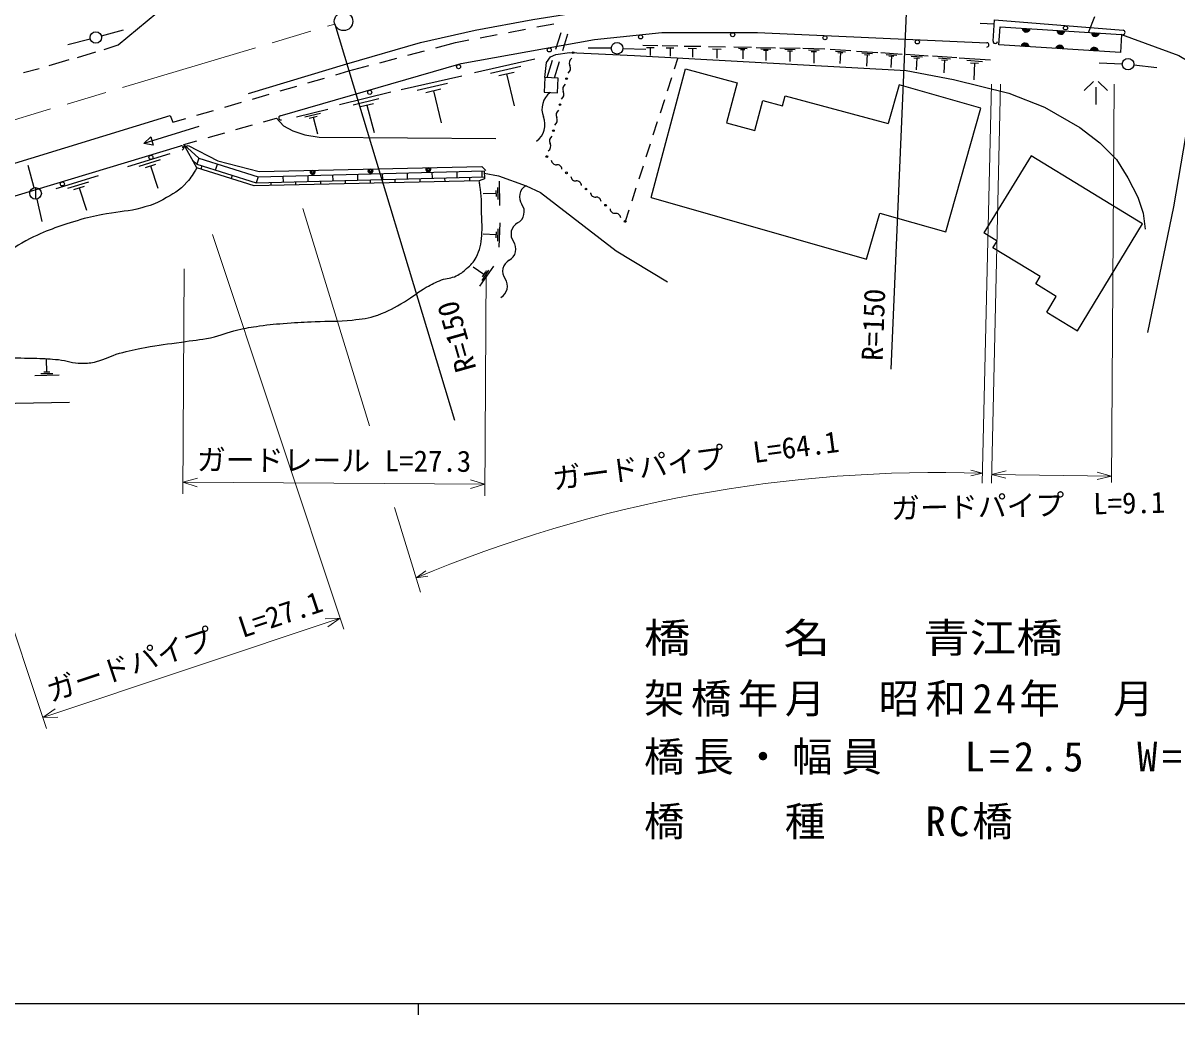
# Model space of a CAD drawing. Units: millimetres, scale not verified. Extents: x 40000 to 680000, y 20000 to 380000.
# Drawn here: x 133828 to 233654, y 204000 to 289774 of the extents above; entities that cross this region are included whole.
import ezdxf
from ezdxf.enums import TextEntityAlignment as Align

# ---------------------------------------------------------------- set-up
doc = ezdxf.new("R2010")
doc.units = ezdxf.units.MM
doc.header["$LTSCALE"] = 1000
doc.linetypes.add('CHAIN', pattern=[18.5, 12, -1.5, 3.5, -1.5])
for name, color, linetype, lineweight in [('M-BGD', 7, 'Continuous', 25), ('M-BMK', 2, 'CHAIN', 13), ('M-BMK-SRVR', 3, 'Continuous', 25), ('M-STR-HTXT', 7, 'Continuous', 13), ('M-STR-STR1', 1, 'Continuous', 25), ('M-TTL-BAND', 7, 'Continuous', 25)]:
    doc.layers.add(name, color=color, linetype=linetype, lineweight=lineweight)
doc.styles.add('ＭＳ ゴシック', font='')
doc.styles.get('ＭＳ ゴシック').set_extended_font_data('MS Gothic')

msp = doc.modelspace()

# ---------------------------------------------------------------- linework, layer by layer
at = {"layer": 'M-BGD'}
for p, q in [((142055, 287889), (145413, 290667)), ((178275, 289439), (179749, 289720)), ((216632, 289764), (217857, 289697)), ((140601, 288658), (142526, 289199)), ((173364, 288502), (174837, 288783)), ((175819, 288971), (177293, 289252)), ((179929, 287514), (180368, 288948)), ((180526, 287413), (180965, 288847)), ((139636, 288397), (137700, 287894)), ((140831, 287481), (142055, 287889)), ((169532, 287640), (171251, 288099)), ((171251, 288099), (172381, 288315)), ((184718, 287596), (182718, 287602)), ((185718, 287579), (187717, 287516)), ((187434, 287854), (188754, 287831)), ((187761, 287672), (188421, 287661)), ((188091, 287667), (188090, 286963)), ((189125, 287823), (190482, 287800)), ((189461, 287637), (190140, 287625)), ((189800, 287631), (189799, 286907)), ((191027, 287789), (192457, 287764)), ((191381, 287592), (192096, 287580)), ((191739, 287586), (191737, 286823)), ((193114, 287751), (194612, 287725)), ((193485, 287545), (194234, 287532)), ((193859, 287538), (193858, 286739)), ((195334, 287711), (196855, 287684)), ((195712, 287603), (196473, 287590)), ((197247, 287666), (198929, 287637)), ((197666, 287547), (198507, 287532)), ((199305, 287629), (201056, 287598)), ((199741, 287505), (200616, 287489)), ((201304, 287593), (203187, 287560)), ((203667, 287504), (205438, 287389)), ((136091, 286116), (137817, 286618)), ((138539, 286806), (140109, 287277)), ((164701, 286350), (166151, 286737)), ((167117, 286995), (168566, 287382)), ((172872, 285506), (178117, 286683)), ((179179, 285063), (179636, 286558)), ((190485, 286775), (190167, 285788)), ((195901, 287498), (196281, 287492)), ((196091, 287495), (196089, 286684)), ((197874, 287431), (198295, 287424)), ((198085, 287427), (198083, 286530)), ((199958, 287384), (200395, 287376)), ((200177, 287380), (200174, 286446)), ((201773, 287459), (202714, 287443)), ((202006, 287329), (202477, 287321)), ((202241, 287325), (202239, 286321)), ((204102, 287357), (204988, 287300)), ((204316, 287225), (204759, 287196)), ((204537, 287210), (204490, 286265)), ((205930, 287357), (207790, 287236)), ((206387, 287203), (207317, 287142)), ((206612, 287063), (207076, 287033)), ((206844, 287048), (206795, 286056)), ((208041, 287219), (209885, 287100)), ((208494, 287067), (209416, 287007)), ((208716, 286929), (209177, 286899)), ((208947, 286914), (208898, 285930)), ((210199, 287079), (212120, 286954)), ((210671, 286920), (211632, 286857)), ((210903, 286776), (211383, 286745)), ((211143, 286760), (211092, 285735)), ((212514, 286928), (214602, 286793)), ((213027, 286755), (214071, 286687)), ((213279, 286599), (213801, 286565)), ((213540, 286582), (213485, 285467)), ((214801, 286780), (217532, 286602)), ((215472, 286553), (216838, 286464)), ((133878, 285488), (135212, 285849)), ((160875, 285300), (162016, 285633)), ((162016, 285633), (163735, 286092)), ((174262, 285451), (176885, 286039)), ((174996, 285248), (176307, 285542)), ((179798, 285037), (180233, 286457)), ((215802, 286349), (216484, 286304)), ((216143, 286327), (216070, 284869)), ((228924, 286232), (226925, 286295)), ((229921, 286159), (231907, 285925)), ((158475, 284601), (159915, 285021)), ((166544, 284039), (171789, 285216)), ((167933, 283983), (170556, 284572)), ((175652, 285395), (176322, 282608)), ((189922, 285027), (189553, 283885)), ((226434, 284731), (225634, 283931)), ((226834, 284731), (227634, 283931)), ((153674, 283204), (155114, 283623)), ((156074, 283903), (157514, 284322)), ((161205, 282734), (165659, 283825)), ((168668, 283781), (169979, 284075)), ((169323, 283928), (169994, 281140)), ((226634, 284231), (226634, 282731)), ((151274, 282505), (152714, 282924)), ((162392, 282710), (164618, 283255)), ((163021, 282549), (164134, 282822)), ((163578, 282686), (164196, 280320)), ((189308, 283123), (188939, 281981)), ((101332, 267969), (146563, 281769)), ((146563, 281769), (146772, 281194)), ((146772, 281194), (147913, 281526)), ((148873, 281806), (150314, 282225)), ((154636, 281243), (155754, 281561)), ((157483, 281667), (160197, 282332)), ((158206, 281652), (159563, 281985)), ((158590, 281554), (159268, 281721)), ((158929, 281638), (159305, 280196)), ((149047, 280834), (144270, 279360)), ((152232, 280557), (153675, 280968)), ((188694, 281220), (188325, 280078)), ((144270, 279360), (144876, 279939)), ((144876, 279939), (145097, 279223)), ((147750, 279278), (148867, 279596)), ((149828, 279871), (151271, 280282)), ((121852, 271445), (147488, 279155)), ((145097, 279223), (144270, 279360)), ((147630, 279021), (148100, 279174)), ((188080, 279316), (187711, 278174)), ((142885, 277364), (146545, 278490)), ((143875, 277401), (145705, 277964)), ((144408, 277298), (145323, 277579)), ((148492, 277916), (148868, 277565)), ((149029, 278082), (148868, 277565)), ((148868, 277565), (153987, 275968)), ((150478, 277063), (150639, 277580)), ((134782, 275528), (134274, 277462)), ((136700, 275455), (140361, 276581)), ((144865, 277439), (145496, 275496)), ((149304, 277429), (149215, 277142)), ((151913, 276615), (151823, 276327)), ((156310, 276538), (156324, 276030)), ((158459, 276595), (158473, 276087)), ((160609, 276652), (160622, 276144)), ((162758, 276709), (162771, 276201)), ((164907, 276766), (164921, 276258)), ((167056, 276823), (167070, 276315)), ((169206, 276880), (169219, 276372)), ((171355, 276937), (171368, 276428)), ((173504, 276994), (173518, 276485)), ((173509, 277369), (173867, 277027)), ((187466, 277413), (187097, 276271)), ((134909, 275544), (134909, 274544)), ((137691, 275492), (139521, 276056)), ((138223, 275389), (139138, 275671)), ((138681, 275530), (139311, 273587)), ((153987, 275968), (173742, 276491)), ((154161, 276481), (153987, 275968)), ((155249, 276002), (155256, 275733)), ((157398, 276058), (157406, 275779)), ((159547, 276115), (159555, 275825)), ((161697, 276172), (161705, 275871)), ((163846, 276229), (163854, 275918)), ((165995, 276286), (166004, 275964)), ((168144, 276343), (168153, 276010)), ((170294, 276400), (170303, 276056)), ((172443, 276457), (172452, 276103)), ((174877, 275569), (174900, 274514)), ((175007, 276099), (175052, 273989)), ((135018, 274556), (135455, 272604)), ((174748, 275038), (173623, 275014)), ((174742, 275302), (174754, 274774)), ((186852, 275510), (186484, 274368)), ((186238, 273606), (185920, 272619)), ((174762, 271724), (174735, 271197)), ((174916, 271981), (174862, 270927)), ((175084, 272500), (174975, 270393)), ((174748, 271461), (173624, 271519)), ((173692, 268039), (172766, 268679)), ((174524, 268747), (173324, 267011)), ((174108, 268393), (173508, 267525)), ((173842, 268256), (173542, 267822)), ((222399, 264783), (223219, 266124)), ((135881, 259585), (135857, 260710)), ((136145, 259591), (135617, 259579)), ((136942, 259326), (134832, 259282)), ((136411, 259455), (135356, 259433)), ((120150, 256690), (137842, 256978))]:
    msp.add_line(p, q, dxfattribs=at)
for points in [[(153345, 283674), (161828, 286254), (168223, 288094), (172928, 289161), (177918, 290087), (183239, 290919), (189124, 291657), (193958, 292112), (206403, 292488), (214498, 292347), (222659, 291845), (226984, 291414)], [(217747, 288210), (217883, 290041), (228998, 289161)], [(156077, 281760), (171740, 286280), (183252, 288363), (189078, 288964), (197376, 288964), (217213, 288074)], [(228869, 288784), (233815, 286957), (234757, 286413), (234393, 279976), (233357, 273886), (231097, 263026)], [(178972, 285072), (179099, 286374), (179453, 286849), (179933, 287056), (181099, 287230), (186714, 286983), (210231, 285686), (214319, 284891), (219104, 283719), (222189, 282501), (225258, 280758), (226974, 279404), (228425, 277968), (229416, 276405), (230266, 274731), (230727, 273336), (230908, 271941)], [(188159, 274681), (191147, 285805), (195609, 284606), (194681, 281152), (197136, 280493), (197832, 283083), (199528, 282628), (199760, 283491), (208667, 281099)], [(188159, 274681), (206804, 269361), (207942, 273349), (213654, 271720), (216702, 282403), (209616, 284425), (208667, 281099)], [(155754, 281561), (156363, 280884), (157158, 280466), (158204, 280103), (159446, 279922), (174722, 279782)], [(148100, 279174), (150690, 277856), (154252, 276930), (173509, 277369)], [(230687, 272410), (221037, 278303), (216956, 271621)], [(173727, 276781), (174973, 276574), (177344, 275709), (178586, 275109), (185149, 270078), (189575, 267394)], [(223219, 266124), (221438, 267212), (221825, 267846), (217742, 270339), (218099, 270923), (216956, 271621)], [(222399, 264783), (225043, 263168), (230687, 272410)]]:
    msp.add_lwpolyline(points, dxfattribs=at)
for points in [[(218350, 289439), (228869, 288784), (228772, 287234), (218253, 287890)], [(180116, 285023), (178972, 285072), (178918, 283799), (180062, 283750)], [(147750, 279278), (149029, 278082), (154161, 276481), (173716, 276999), (173751, 276309), (173280, 276120), (153820, 275702), (148852, 277256)]]:
    msp.add_lwpolyline(points, close=True, dxfattribs=at)
for centre, radius in [((224012, 289355), 175), ((140120, 288523), 500), ((187250, 288574), 175), ((195220, 288764), 175), ((203205, 288502), 175), ((179350, 287454), 175), ((185218, 287594), 500), ((211197, 288144), 175), ((181423, 287216), 75), ((229424, 286217), 500), ((171505, 286004), 175), ((180852, 284969), 75), ((163819, 283786), 175), ((180281, 282722), 75), ((179711, 280474), 75), ((144892, 278165), 175), ((179140, 278227), 75), ((179140, 278227), 75), ((158885, 276904), 100), ((163884, 277018), 100), ((168883, 277132), 100), ((180835, 276825), 75), ((134909, 275044), 500), ((137231, 275861), 175), ((182530, 275423), 75), ((184225, 274021), 75), ((185920, 272619), 75)]:
    msp.add_circle(centre, radius, dxfattribs=at)
for centre, radius, start, end in [((220618, 289352), 354, 185.23054, 347.63572), ((220618, 289352), 283, 187.45458, 345.41168), ((220618, 289352), 212, 191.2009, 341.66535), ((220618, 289352), 142, 198.91263, 333.95362), ((220618, 289352), 100, 209.2303, 323.63596), ((223613, 289166), 354, 185.23054, 347.63572), ((223613, 289166), 283, 187.45458, 345.41168), ((223613, 289166), 212, 191.2009, 341.66535), ((223613, 289166), 142, 198.91263, 333.95362), ((223613, 289166), 100, 209.2303, 323.63596), ((226607, 288979), 354, 185.23054, 347.63572), ((226607, 288979), 283, 187.45458, 345.41168), ((226607, 288979), 212, 191.2009, 341.66535), ((226607, 288979), 142, 198.91263, 333.95362), ((226607, 288979), 100, 209.2303, 323.63596), ((228983, 288974), 188, 265.47352, 85.47352), ((217205, 287887), 188, 267.4325, 87.4325), ((217934, 288196), 188, 175.75155, 355.75155), ((220515, 287695), 354, 5.23054, 167.63572), ((220515, 287695), 283, 7.45458, 165.41168), ((220515, 287695), 212, 11.2009, 161.66535), ((220515, 287695), 142, 18.91263, 153.95362), ((220515, 287695), 100, 29.2303, 143.63596), ((223509, 287508), 354, 5.23054, 167.63572), ((223509, 287508), 283, 7.45458, 165.41168), ((223509, 287508), 212, 11.2009, 161.66535), ((223509, 287508), 142, 18.91263, 153.95362), ((223509, 287508), 100, 29.2303, 143.63596), ((226504, 287321), 354, 5.23054, 167.63572), ((226504, 287321), 283, 7.45458, 165.41168), ((226504, 287321), 212, 11.2009, 161.66535), ((181579, 286320), 497, 124.2101, 207.28398), ((226504, 287321), 142, 18.91263, 153.95362), ((226504, 287321), 100, 29.2303, 143.63596), ((180696, 285864), 497, 304.2101, 27.28398), ((180496, 282346), 1780, 126.51125, 202.26475), ((180125, 283617), 497, 304.2101, 27.28398), ((181009, 284073), 497, 124.2101, 207.28398), ((156129, 281580), 188, 106.09693, 286.09693), ((177202, 280997), 1780, 306.51125, 22.26475), ((179554, 281370), 497, 304.2101, 27.28398), ((180438, 281826), 497, 124.2101, 207.28398), ((179867, 279579), 497, 124.2101, 207.28398), ((147542, 278975), 188, 286.73785, 106.73785), ((178983, 279123), 497, 304.2101, 27.28398), ((179946, 277947), 422, 185.1536, 275.65398), ((180029, 277106), 422, 5.1536, 95.65398), ((158885, 276904), 219, 144.43736, 38.17715), ((158885, 276904), 175, 132.71688, 49.89763), ((158885, 276904), 131, 91.30731, 91.3072), ((163884, 277018), 219, 144.43736, 38.17715), ((163884, 277018), 175, 132.71688, 49.89763), ((163884, 277018), 131, 91.30731, 91.3072), ((168883, 277132), 219, 144.43736, 38.17715), ((168883, 277132), 175, 132.71688, 49.89763), ((168883, 277132), 131, 91.30731, 91.3072), ((177865, 274745), 1096, 118.40758, 216.15492), ((181641, 276545), 422, 185.1536, 275.65398), ((181724, 275704), 422, 5.1536, 95.65398), ((183336, 275143), 422, 185.1536, 275.65398), ((183419, 274302), 422, 5.1536, 95.65398), ((176096, 273452), 1096, 298.40758, 36.15492), ((185031, 273741), 422, 185.1536, 275.65398), ((185114, 272900), 422, 5.1536, 95.65398), ((177139, 271525), 1096, 118.40758, 216.15492), ((175369, 270232), 1096, 298.40758, 36.15492), ((176412, 268305), 1096, 118.40758, 216.15492), ((174643, 267012), 1096, 298.40758, 36.15492)]:
    msp.add_arc(centre, radius, start, end, dxfattribs=at)
for points, knots in [([(148852, 277256), (148534, 276671), (148380, 276463), (147997, 276016), (147346, 275255), (146794, 275006), (145933, 274495), (145271, 274103), (144830, 274013), (144091, 273798), (142934, 273460), (142232, 273508), (141050, 273268), (140175, 273090), (139670, 273045), (138818, 272779), (137073, 272235), (136075, 271946), (134437, 271133), (133363, 270600), (132840, 270160), (131829, 269515), (131235, 269136), (130918, 268899), (130322, 268524), (129563, 268048), (129029, 267941), (128341, 267367), (127787, 266904), (127540, 266564), (127127, 265971), (126775, 265465), (126709, 265103), (126388, 264576), (126051, 264024), (125853, 263718), (125453, 263209), (124803, 262383), (124455, 262138), (123511, 261343)], [0, 0, 0, 0, 1, 1, 1, 2, 2, 2, 3, 3, 3, 4, 4, 4, 5, 5, 5, 6, 6, 6, 7, 7, 7, 8, 8, 8, 9, 9, 9, 10, 10, 10, 11, 11, 11, 12, 12, 12, 13, 13, 13, 13]), ([(123754, 260872), (124162, 260652), (124329, 260572), (124728, 260475), (125194, 260362), (125476, 260399), (125956, 260419), (126655, 260448), (127030, 260624), (127727, 260684), (128543, 260754), (129002, 260771), (129820, 260796), (131851, 260857), (132991, 260832), (135023, 260782), (135749, 260764), (136156, 260737), (136879, 260670), (137670, 260597), (138093, 260348), (138888, 260349), (139398, 260351), (139690, 260380), (140185, 260503), (140983, 260700), (141374, 260993), (142166, 261214), (143023, 261454), (143510, 261564), (144384, 261731), (145607, 261964), (146306, 262008), (147537, 262191), (148518, 262336), (149077, 262367), (150048, 262568), (150986, 262761), (151474, 263016), (152406, 263237), (153128, 263409), (153540, 263479), (154275, 263586), (155207, 263722), (155735, 263753), (156675, 263823), (157616, 263894), (158145, 263916), (159088, 263963), (160341, 264025), (161052, 263931), (162297, 264088), (163172, 264199), (163685, 264219), (164515, 264521), (165465, 264866), (165953, 265175), (166830, 265679), (167597, 266119), (167942, 266503), (168714, 266934), (169214, 267213), (169499, 267371), (170039, 267562), (170524, 267733), (170844, 267690), (171309, 267911), (171694, 268093), (171884, 268254), (172201, 268538), (172570, 268868), (172794, 269063), (173024, 269501), (173383, 270180), (173437, 270643), (173510, 271408), (173579, 272138), (173526, 272552), (173496, 273285), (173459, 274240), (173524, 274786), (173357, 275727), (173330, 275881), (173324, 275938), (173280, 276120)], [0, 0, 0, 0, 1, 1, 1, 2, 2, 2, 3, 3, 3, 4, 4, 4, 5, 5, 5, 6, 6, 6, 7, 7, 7, 8, 8, 8, 9, 9, 9, 10, 10, 10, 11, 11, 11, 12, 12, 12, 13, 13, 13, 14, 14, 14, 15, 15, 15, 16, 16, 16, 17, 17, 17, 18, 18, 18, 19, 19, 19, 20, 20, 20, 21, 21, 21, 22, 22, 22, 23, 23, 23, 24, 24, 24, 25, 25, 25, 26, 26, 26, 27, 27, 27, 28, 28, 28, 28])]:
    msp.add_open_spline(points, degree=3, knots=knots, dxfattribs=at)
at = {"layer": 'M-BMK'}
msp.add_line((89264, 268310), (160789, 289692), dxfattribs=at)
at = {"layer": 'M-BMK-SRVR'}
for p, q in [((210460, 296186), (208891, 259852)), ((160789, 289692), (171147, 255430))]:
    msp.add_line(p, q, dxfattribs=at)
msp.add_circle((161555, 289921), 800, dxfattribs=at)
at = {"layer": 'M-STR-HTXT'}
for p, q in [((217603, 284493), (216800, 249986)), ((218405, 284493), (217603, 249986)), ((228239, 284493), (228002, 250040)), ((158021, 273751), (163803, 254932)), ((150206, 271503), (161590, 237350)), ((147765, 268526), (147648, 249062)), ((173902, 268368), (173785, 248904)), ((124463, 262922), (135848, 228770)), ((216820, 250840), (215812, 250624)), ((216820, 250840), (215829, 251123)), ((217620, 250744), (218874, 251039)), ((217620, 250744), (228006, 250601)), ((217620, 250744), (218866, 250414)), ((228006, 250601), (226752, 250306)), ((228006, 250601), (226760, 250931)), ((147654, 250062), (148906, 250430)), ((147654, 250062), (173791, 249904)), ((147654, 250062), (148901, 249680)), ((173791, 249904), (172538, 249537)), ((173791, 249904), (172543, 250287)), ((168220, 240555), (165970, 247879)), ((167840, 241793), (168664, 242411)), ((167840, 241793), (168859, 241951)), ((135531, 229718), (161274, 238299)), ((161274, 238299), (159969, 238260)), ((161274, 238299), (160206, 237548)), ((135531, 229718), (136599, 230469)), ((135531, 229718), (136836, 229758))]:
    msp.add_line(p, q, dxfattribs=at)
msp.add_arc((212925, 134816), 116089, 88.07755, 112.85298, dxfattribs=at)
at = {"layer": 'M-STR-STR1'}
for p, q in [((226002, 288962), (226560, 290355)), ((228854, 288813), (228843, 288785))]:
    msp.add_line(p, q, dxfattribs=at)
at = {"layer": 'M-TTL-BAND'}
for p, q in [((40000, 205000), (579000, 205000)), ((168000, 205000), (168000, 204000))]:
    msp.add_line(p, q, dxfattribs=at)

# ---------------------------------------------------------------- texts
at = {"layer": 'M-BMK-SRVR', "style": 'ＭＳ ゴシック'}
for rotation, p in [(87.967, (207283, 260573)), (105.742, (172173, 259655))]:
    msp.add_text('R=150', height=1833, rotation=rotation, dxfattribs=at).set_placement(p, align=Align.MIDDLE_LEFT)
at = {"layer": 'M-STR-HTXT', "style": 'ＭＳ ゴシック'}
for s, rotation, p in [('ガードパイプ  L=64.1', 7.53, (192205, 250522)), ('ガードレール L=27.3', 359.654, (160725, 250483)), ('ガードパイプ  L=9.1', 1.337, (220817, 246605)), ('ガードパイプ  L=27.1', 18.435, (148244, 234483))]:
    msp.add_text(s, height=1833, rotation=rotation, dxfattribs=at).set_placement(p, align=Align.BOTTOM_CENTER)
at = {"layer": 'M-STR-HTXT', "style": 'ＭＳ ゴシック', "width": 1.15}
msp.add_text('橋\u3000\u3000名\u3000\u3000青江橋', height=2566, dxfattribs=at).set_placement((187549, 234562), align=Align.BOTTOM_LEFT)
at = {"layer": 'M-STR-HTXT', "char_height": 2566, "attachment_point": 7, "style": 'ＭＳ ゴシック'}
for s, insert in [('\\T1.16;架橋年月\u3000昭和24年\u3000月', (187549, 229795)), ('\\T1.22;橋長・幅員\u3000\\~L=2.5\u3000W=(10.8)6.0', (187549, 224371)), ('\\T1.16;橋\u3000\u3000種\u3000\u3000RC橋', (187549, 219180))]:
    msp.add_mtext(s, dxfattribs=dict(at, insert=insert))

doc.saveas('drawing.dxf')
